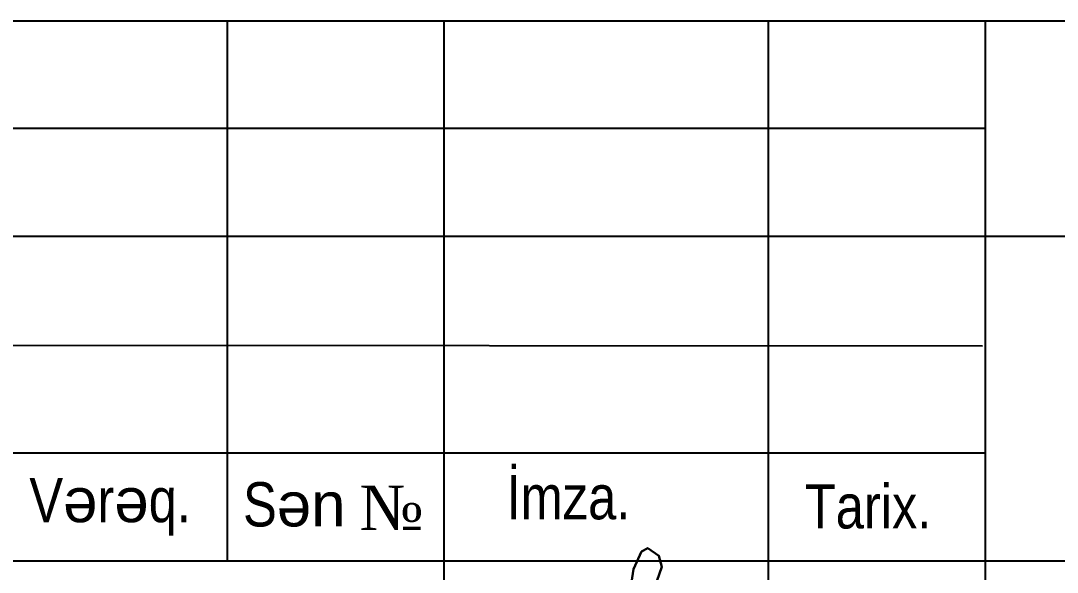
# Model space of a CAD drawing. Header units: millimetres. Extents: x 806395 to 1617731, y -246149 to 193681.
# Drawn here: x 1601483 to 1606069, y -176894 to -174455 of the extents above; entities that cross this region are included whole.
import ezdxf

# ---------------------------------------------------------------- set-up
doc = ezdxf.new("R2010")
doc.units = ezdxf.units.MM
doc.styles.add('RomanS', font='times.ttf', dxfattribs={"height": 300})
doc.styles.add('style6', font='ARIALN.TTF', dxfattribs={"height": 300})

# ---------------------------------------------------------------- blocks, each defined once
blk = doc.blocks.new('vververvg')
at = {"lineweight": 25, "ltscale": 15}
for p, q in [((1597882.2, -44360.7), (1617212, -44360.7)), ((1601013.5, -46969.6), (1601013.5, -44361.1)), ((1602059.1, -44360.7), (1602059.1, -50104.7)), ((1603626.4, -50104.7), (1603626.4, -44360.9)), ((1604673.8, -44360.9), (1604673.8, -50106.1)), ((1597890.3, -44879.2), (1604673.8, -44879.2)), ((1597890.3, -45401.6), (1604673.8, -45401.6)), ((1604673.8, -45401.6), (1617213.3, -45401.6)), ((1604661.1, -45931.4), (1597880.8, -45926.7)), ((1597890.3, -46446.5), (1604673.8, -46446.5)), ((1597890.3, -46968.9), (1604673.8, -46968.9)), ((1604673.8, -46968.9), (1617211.2, -46968.9))]:
    blk.add_line(p, q, dxfattribs=at)
at = {"lineweight": 5, "ltscale": 15}
for p, q in [((1599972, -44360.7), (1602061.7, -44360.7)), ((1603628.9, -44360.9), (1604673.8, -44360.9)), ((1604666.9, -44879.3), (1604666.9, -44879.3))]:
    blk.add_line(p, q, dxfattribs=at)
at = {"color": 7, "lineweight": 30}
blk.add_lwpolyline([(1603087, -47066.4), (1603112.3, -46998), (1603097.3, -46944.6), (1603043.8, -46906.9), (1603013.7, -46923.3), (1602975.3, -47008.2), (1602951.4, -47166.4)], dxfattribs=at)
at = {"lineweight": 5, "style": 'RomanS'}
blk.add_text('№', height=215.2, dxfattribs=at).set_placement((1601650.9, -46820.1))
at = {"lineweight": 25, "width": 6455.657, "attachment_point": 1, "style": 'style6'}
for s, insert, char_height in [('{\\fArial Narrow|b0|i0|c238|p34;İmza.\\fArial|b0|i0|c238|p34; }', (1602361.3, -46554.2), 213.615), ('V{\\fArial|b0|i0|c0|p34;ə\\fArial Narrow|b0|i0|c238|p34;r\\fArial|b0|i0|c0|p34;ə\\fArial Narrow|b0|i0|c238|p34;q}.', (1600056.2, -46568.1), 213.6145), ('S{\\fArial|b0|i0|c0|p34;ə\\fArial|b0|i0|c238|p34;n }', (1601088.6, -46588.7), 213.615), ('Tarix.', (1603802.2, -46598.5), 213.61)]:
    blk.add_mtext(s, dxfattribs=dict(at, insert=insert, char_height=char_height))

msp = doc.modelspace()

# ---------------------------------------------------------------- block references
at = {"xscale": 0.9158549222797927, "yscale": 0.9158549222797927, "zscale": 0.9158549222797927}
msp.add_blockref('vververvg', (136101.965, -133827.421), dxfattribs=at)

doc.saveas('drawing.dxf')
